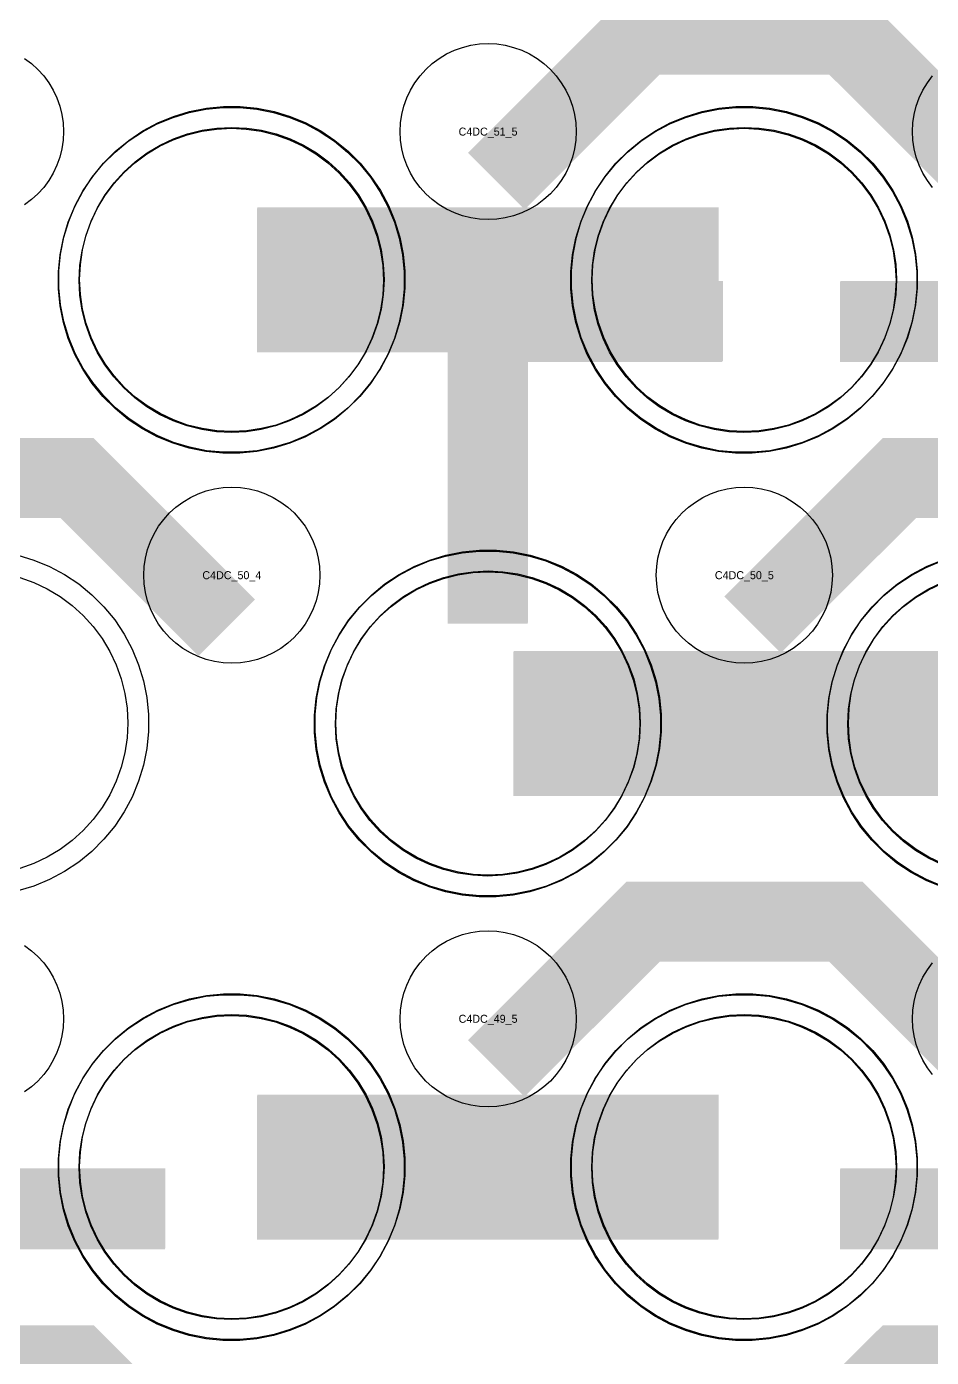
# Model space of a CAD drawing. Extents: x -11880 to 11880, y -14992 to 14992.
# Drawn here: x -10544.1 to -10261.6, y -8109.5 to -7693.8 of the extents above; entities that cross this region are included whole.
import ezdxf
from ezdxf.enums import TextEntityAlignment as Align

# ---------------------------------------------------------------- set-up
doc = ezdxf.new("R2010")
doc.units = 0
doc.header["$MEASUREMENT"] = 0
for name, color, linetype in [('GDS_775_DT_237', 138, 'CONTINUOUS'), ('RDL1_FS', 34, 'CONTINUOUS'), ('RDL_BS', 160, 'CONTINUOUS')]:
    doc.layers.add(name, color=color, linetype=linetype)

msp = doc.modelspace()

# ---------------------------------------------------------------- linework, layer by layer
at = {"layer": 'RDL1_FS', "color": 241, "true_color": 0xf7abae}
for points in [[(-10480.149, -7820.586), (-10484.806, -7820.357), (-10489.417, -7819.673), (-10493.94, -7818.541), (-10498.33, -7816.969), (-10502.544, -7814.977), (-10506.544, -7812.579), (-10510.289, -7809.801), (-10513.743, -7806.671), (-10516.873, -7803.217), (-10519.651, -7799.472), (-10522.049, -7795.472), (-10524.041, -7791.258), (-10525.613, -7786.868), (-10526.745, -7782.345), (-10527.429, -7777.734), (-10527.658, -7773.077), (-10527.429, -7768.42), (-10526.745, -7763.809), (-10525.613, -7759.286), (-10524.041, -7754.896), (-10522.049, -7750.682), (-10519.651, -7746.682), (-10516.873, -7742.937), (-10513.743, -7739.483), (-10510.289, -7736.353), (-10506.544, -7733.575), (-10502.544, -7731.177), (-10498.33, -7729.185), (-10493.94, -7727.613), (-10489.417, -7726.481), (-10484.806, -7725.797), (-10480.149, -7725.568), (-10475.492, -7725.797), (-10470.881, -7726.481), (-10466.358, -7727.613), (-10461.968, -7729.185), (-10457.754, -7731.177), (-10453.754, -7733.575), (-10450.009, -7736.353), (-10446.555, -7739.483), (-10443.425, -7742.937), (-10440.647, -7746.682), (-10438.249, -7750.682), (-10436.257, -7754.896), (-10434.685, -7759.286), (-10433.553, -7763.809), (-10432.869, -7768.42), (-10432.64, -7773.077), (-10432.869, -7777.734), (-10433.553, -7782.345), (-10434.685, -7786.868), (-10436.257, -7791.258), (-10438.249, -7795.472), (-10440.647, -7799.472), (-10443.425, -7803.217), (-10446.555, -7806.671), (-10450.009, -7809.801), (-10453.754, -7812.579), (-10457.754, -7814.977), (-10461.968, -7816.969), (-10466.358, -7818.541), (-10470.881, -7819.673), (-10475.492, -7820.357)], [(-10320.149, -7820.586), (-10324.806, -7820.357), (-10329.417, -7819.673), (-10333.94, -7818.541), (-10338.33, -7816.969), (-10342.544, -7814.977), (-10346.544, -7812.579), (-10350.289, -7809.801), (-10353.743, -7806.671), (-10356.873, -7803.217), (-10359.651, -7799.472), (-10362.049, -7795.472), (-10364.041, -7791.258), (-10365.613, -7786.868), (-10366.745, -7782.345), (-10367.429, -7777.734), (-10367.658, -7773.077), (-10367.429, -7768.42), (-10366.745, -7763.809), (-10365.613, -7759.286), (-10364.041, -7754.896), (-10362.049, -7750.682), (-10359.651, -7746.682), (-10356.873, -7742.937), (-10353.743, -7739.483), (-10350.289, -7736.353), (-10346.544, -7733.575), (-10342.544, -7731.177), (-10338.33, -7729.185), (-10333.94, -7727.613), (-10329.417, -7726.481), (-10324.806, -7725.797), (-10320.149, -7725.568), (-10315.492, -7725.797), (-10310.881, -7726.481), (-10306.358, -7727.613), (-10301.968, -7729.185), (-10297.754, -7731.177), (-10293.754, -7733.575), (-10290.009, -7736.353), (-10286.555, -7739.483), (-10283.425, -7742.937), (-10280.647, -7746.682), (-10278.249, -7750.682), (-10276.257, -7754.896), (-10274.685, -7759.286), (-10273.553, -7763.809), (-10272.869, -7768.42), (-10272.64, -7773.077), (-10272.869, -7777.734), (-10273.553, -7782.345), (-10274.685, -7786.868), (-10276.257, -7791.258), (-10278.249, -7795.472), (-10280.647, -7799.472), (-10283.425, -7803.217), (-10286.555, -7806.671), (-10290.009, -7809.801), (-10293.754, -7812.579), (-10297.754, -7814.977), (-10301.968, -7816.969), (-10306.358, -7818.541), (-10310.881, -7819.673), (-10315.492, -7820.357)], [(-10400.149, -7959.151), (-10404.806, -7958.922), (-10409.417, -7958.238), (-10413.94, -7957.106), (-10418.33, -7955.534), (-10422.544, -7953.542), (-10426.544, -7951.144), (-10430.289, -7948.366), (-10433.743, -7945.236), (-10436.873, -7941.782), (-10439.651, -7938.037), (-10442.049, -7934.037), (-10444.041, -7929.823), (-10445.613, -7925.433), (-10446.745, -7920.91), (-10447.429, -7916.299), (-10447.658, -7911.642), (-10447.429, -7906.985), (-10446.745, -7902.374), (-10445.613, -7897.851), (-10444.041, -7893.461), (-10442.049, -7889.247), (-10439.651, -7885.247), (-10436.873, -7881.502), (-10433.743, -7878.048), (-10430.289, -7874.918), (-10426.544, -7872.14), (-10422.544, -7869.742), (-10418.33, -7867.75), (-10413.94, -7866.178), (-10409.417, -7865.046), (-10404.806, -7864.362), (-10400.149, -7864.133), (-10395.492, -7864.362), (-10390.881, -7865.046), (-10386.358, -7866.178), (-10381.968, -7867.75), (-10377.754, -7869.742), (-10373.754, -7872.14), (-10370.009, -7874.918), (-10366.555, -7878.048), (-10363.425, -7881.502), (-10360.647, -7885.247), (-10358.249, -7889.247), (-10356.257, -7893.461), (-10354.685, -7897.851), (-10353.553, -7902.374), (-10352.869, -7906.985), (-10352.64, -7911.642), (-10352.869, -7916.299), (-10353.553, -7920.91), (-10354.685, -7925.433), (-10356.257, -7929.823), (-10358.249, -7934.037), (-10360.647, -7938.037), (-10363.425, -7941.782), (-10366.555, -7945.236), (-10370.009, -7948.366), (-10373.754, -7951.144), (-10377.754, -7953.542), (-10381.968, -7955.534), (-10386.358, -7957.106), (-10390.881, -7958.238), (-10395.492, -7958.922)], [(-10480.149, -8097.716), (-10484.806, -8097.487), (-10489.417, -8096.803), (-10493.94, -8095.671), (-10498.33, -8094.099), (-10502.544, -8092.107), (-10506.544, -8089.709), (-10510.289, -8086.931), (-10513.743, -8083.801), (-10516.873, -8080.347), (-10519.651, -8076.602), (-10522.049, -8072.602), (-10524.041, -8068.388), (-10525.613, -8063.998), (-10526.745, -8059.475), (-10527.429, -8054.864), (-10527.658, -8050.207), (-10527.429, -8045.55), (-10526.745, -8040.939), (-10525.613, -8036.416), (-10524.041, -8032.026), (-10522.049, -8027.812), (-10519.651, -8023.812), (-10516.873, -8020.067), (-10513.743, -8016.613), (-10510.289, -8013.483), (-10506.544, -8010.705), (-10502.544, -8008.307), (-10498.33, -8006.315), (-10493.94, -8004.743), (-10489.417, -8003.611), (-10484.806, -8002.927), (-10480.149, -8002.698), (-10475.492, -8002.927), (-10470.881, -8003.611), (-10466.358, -8004.743), (-10461.968, -8006.315), (-10457.754, -8008.307), (-10453.754, -8010.705), (-10450.009, -8013.483), (-10446.555, -8016.613), (-10443.425, -8020.067), (-10440.647, -8023.812), (-10438.249, -8027.812), (-10436.257, -8032.026), (-10434.685, -8036.416), (-10433.553, -8040.939), (-10432.869, -8045.55), (-10432.64, -8050.207), (-10432.869, -8054.864), (-10433.553, -8059.475), (-10434.685, -8063.998), (-10436.257, -8068.388), (-10438.249, -8072.602), (-10440.647, -8076.602), (-10443.425, -8080.347), (-10446.555, -8083.801), (-10450.009, -8086.931), (-10453.754, -8089.709), (-10457.754, -8092.107), (-10461.968, -8094.099), (-10466.358, -8095.671), (-10470.881, -8096.803), (-10475.492, -8097.487)], [(-10320.149, -8097.716), (-10324.806, -8097.487), (-10329.417, -8096.803), (-10333.94, -8095.671), (-10338.33, -8094.099), (-10342.544, -8092.107), (-10346.544, -8089.709), (-10350.289, -8086.931), (-10353.743, -8083.801), (-10356.873, -8080.347), (-10359.651, -8076.602), (-10362.049, -8072.602), (-10364.041, -8068.388), (-10365.613, -8063.998), (-10366.745, -8059.475), (-10367.429, -8054.864), (-10367.658, -8050.207), (-10367.429, -8045.55), (-10366.745, -8040.939), (-10365.613, -8036.416), (-10364.041, -8032.026), (-10362.049, -8027.812), (-10359.651, -8023.812), (-10356.873, -8020.067), (-10353.743, -8016.613), (-10350.289, -8013.483), (-10346.544, -8010.705), (-10342.544, -8008.307), (-10338.33, -8006.315), (-10333.94, -8004.743), (-10329.417, -8003.611), (-10324.806, -8002.927), (-10320.149, -8002.698), (-10315.492, -8002.927), (-10310.881, -8003.611), (-10306.358, -8004.743), (-10301.968, -8006.315), (-10297.754, -8008.307), (-10293.754, -8010.705), (-10290.009, -8013.483), (-10286.555, -8016.613), (-10283.425, -8020.067), (-10280.647, -8023.812), (-10278.249, -8027.812), (-10276.257, -8032.026), (-10274.685, -8036.416), (-10273.553, -8040.939), (-10272.869, -8045.55), (-10272.64, -8050.207), (-10272.869, -8054.864), (-10273.553, -8059.475), (-10274.685, -8063.998), (-10276.257, -8068.388), (-10278.249, -8072.602), (-10280.647, -8076.602), (-10283.425, -8080.347), (-10286.555, -8083.801), (-10290.009, -8086.931), (-10293.754, -8089.709), (-10297.754, -8092.107), (-10301.968, -8094.099), (-10306.358, -8095.671), (-10310.881, -8096.803), (-10315.492, -8097.487)]]:
    msp.add_lwpolyline(points, close=True, dxfattribs=at)
at = {"layer": 'RDL1_FS'}
for points in [[(-10480, -7820.304), (-10484.657, -7820.075), (-10489.268, -7819.391), (-10493.791, -7818.259), (-10498.181, -7816.687), (-10502.395, -7814.695), (-10506.395, -7812.297), (-10510.14, -7809.519), (-10513.594, -7806.389), (-10516.724, -7802.935), (-10519.502, -7799.19), (-10521.9, -7795.19), (-10523.892, -7790.976), (-10525.464, -7786.586), (-10526.596, -7782.063), (-10527.28, -7777.452), (-10527.509, -7772.795), (-10527.28, -7768.138), (-10526.596, -7763.527), (-10525.464, -7759.004), (-10523.892, -7754.614), (-10521.9, -7750.4), (-10519.502, -7746.4), (-10516.724, -7742.655), (-10513.594, -7739.201), (-10510.14, -7736.071), (-10506.395, -7733.293), (-10502.395, -7730.895), (-10498.181, -7728.903), (-10493.791, -7727.331), (-10489.268, -7726.199), (-10484.657, -7725.515), (-10480, -7725.286), (-10475.343, -7725.515), (-10470.732, -7726.199), (-10466.209, -7727.331), (-10461.819, -7728.903), (-10457.605, -7730.895), (-10453.605, -7733.293), (-10449.86, -7736.071), (-10446.406, -7739.201), (-10443.276, -7742.655), (-10440.498, -7746.4), (-10438.1, -7750.4), (-10436.108, -7754.614), (-10434.536, -7759.004), (-10433.404, -7763.527), (-10432.72, -7768.138), (-10432.491, -7772.795), (-10432.72, -7777.452), (-10433.404, -7782.063), (-10434.536, -7786.586), (-10436.108, -7790.976), (-10438.1, -7795.19), (-10440.498, -7799.19), (-10443.276, -7802.935), (-10446.406, -7806.389), (-10449.86, -7809.519), (-10453.605, -7812.297), (-10457.605, -7814.695), (-10461.819, -7816.687), (-10466.209, -7818.259), (-10470.732, -7819.391), (-10475.343, -7820.075)], [(-10320, -7820.304), (-10324.657, -7820.075), (-10329.268, -7819.391), (-10333.791, -7818.259), (-10338.181, -7816.687), (-10342.395, -7814.695), (-10346.395, -7812.297), (-10350.14, -7809.519), (-10353.594, -7806.389), (-10356.724, -7802.935), (-10359.502, -7799.19), (-10361.9, -7795.19), (-10363.892, -7790.976), (-10365.464, -7786.586), (-10366.596, -7782.063), (-10367.28, -7777.452), (-10367.509, -7772.795), (-10367.28, -7768.138), (-10366.596, -7763.527), (-10365.464, -7759.004), (-10363.892, -7754.614), (-10361.9, -7750.4), (-10359.502, -7746.4), (-10356.724, -7742.655), (-10353.594, -7739.201), (-10350.14, -7736.071), (-10346.395, -7733.293), (-10342.395, -7730.895), (-10338.181, -7728.903), (-10333.791, -7727.331), (-10329.268, -7726.199), (-10324.657, -7725.515), (-10320, -7725.286), (-10315.343, -7725.515), (-10310.732, -7726.199), (-10306.209, -7727.331), (-10301.819, -7728.903), (-10297.605, -7730.895), (-10293.605, -7733.293), (-10289.86, -7736.071), (-10286.406, -7739.201), (-10283.276, -7742.655), (-10280.498, -7746.4), (-10278.1, -7750.4), (-10276.108, -7754.614), (-10274.536, -7759.004), (-10273.404, -7763.527), (-10272.72, -7768.138), (-10272.491, -7772.795), (-10272.72, -7777.452), (-10273.404, -7782.063), (-10274.536, -7786.586), (-10276.108, -7790.976), (-10278.1, -7795.19), (-10280.498, -7799.19), (-10283.276, -7802.935), (-10286.406, -7806.389), (-10289.86, -7809.519), (-10293.605, -7812.297), (-10297.605, -7814.695), (-10301.819, -7816.687), (-10306.209, -7818.259), (-10310.732, -7819.391), (-10315.343, -7820.075)], [(-10400, -7958.869), (-10404.657, -7958.64), (-10409.268, -7957.956), (-10413.791, -7956.824), (-10418.181, -7955.252), (-10422.395, -7953.26), (-10426.395, -7950.862), (-10430.14, -7948.084), (-10433.594, -7944.954), (-10436.724, -7941.5), (-10439.502, -7937.755), (-10441.9, -7933.755), (-10443.892, -7929.541), (-10445.464, -7925.151), (-10446.596, -7920.628), (-10447.28, -7916.017), (-10447.509, -7911.36), (-10447.28, -7906.703), (-10446.596, -7902.092), (-10445.464, -7897.569), (-10443.892, -7893.179), (-10441.9, -7888.965), (-10439.502, -7884.965), (-10436.724, -7881.22), (-10433.594, -7877.766), (-10430.14, -7874.636), (-10426.395, -7871.858), (-10422.395, -7869.46), (-10418.181, -7867.468), (-10413.791, -7865.896), (-10409.268, -7864.764), (-10404.657, -7864.08), (-10400, -7863.851), (-10395.343, -7864.08), (-10390.732, -7864.764), (-10386.209, -7865.896), (-10381.819, -7867.468), (-10377.605, -7869.46), (-10373.605, -7871.858), (-10369.86, -7874.636), (-10366.406, -7877.766), (-10363.276, -7881.22), (-10360.498, -7884.965), (-10358.1, -7888.965), (-10356.108, -7893.179), (-10354.536, -7897.569), (-10353.404, -7902.092), (-10352.72, -7906.703), (-10352.491, -7911.36), (-10352.72, -7916.017), (-10353.404, -7920.628), (-10354.536, -7925.151), (-10356.108, -7929.541), (-10358.1, -7933.755), (-10360.498, -7937.755), (-10363.276, -7941.5), (-10366.406, -7944.954), (-10369.86, -7948.084), (-10373.605, -7950.862), (-10377.605, -7953.26), (-10381.819, -7955.252), (-10386.209, -7956.824), (-10390.732, -7957.956), (-10395.343, -7958.64)], [(-10480, -8097.434), (-10484.657, -8097.205), (-10489.268, -8096.521), (-10493.791, -8095.389), (-10498.181, -8093.817), (-10502.395, -8091.825), (-10506.395, -8089.427), (-10510.14, -8086.649), (-10513.594, -8083.519), (-10516.724, -8080.065), (-10519.502, -8076.32), (-10521.9, -8072.32), (-10523.892, -8068.106), (-10525.464, -8063.716), (-10526.596, -8059.193), (-10527.28, -8054.582), (-10527.509, -8049.925), (-10527.28, -8045.268), (-10526.596, -8040.657), (-10525.464, -8036.134), (-10523.892, -8031.744), (-10521.9, -8027.53), (-10519.502, -8023.53), (-10516.724, -8019.785), (-10513.594, -8016.331), (-10510.14, -8013.201), (-10506.395, -8010.423), (-10502.395, -8008.025), (-10498.181, -8006.033), (-10493.791, -8004.461), (-10489.268, -8003.329), (-10484.657, -8002.645), (-10480, -8002.416), (-10475.343, -8002.645), (-10470.732, -8003.329), (-10466.209, -8004.461), (-10461.819, -8006.033), (-10457.605, -8008.025), (-10453.605, -8010.423), (-10449.86, -8013.201), (-10446.406, -8016.331), (-10443.276, -8019.785), (-10440.498, -8023.53), (-10438.1, -8027.53), (-10436.108, -8031.744), (-10434.536, -8036.134), (-10433.404, -8040.657), (-10432.72, -8045.268), (-10432.491, -8049.925), (-10432.72, -8054.582), (-10433.404, -8059.193), (-10434.536, -8063.716), (-10436.108, -8068.106), (-10438.1, -8072.32), (-10440.498, -8076.32), (-10443.276, -8080.065), (-10446.406, -8083.519), (-10449.86, -8086.649), (-10453.605, -8089.427), (-10457.605, -8091.825), (-10461.819, -8093.817), (-10466.209, -8095.389), (-10470.732, -8096.521), (-10475.343, -8097.205)], [(-10320, -8097.434), (-10324.657, -8097.205), (-10329.268, -8096.521), (-10333.791, -8095.389), (-10338.181, -8093.817), (-10342.395, -8091.825), (-10346.395, -8089.427), (-10350.14, -8086.649), (-10353.594, -8083.519), (-10356.724, -8080.065), (-10359.502, -8076.32), (-10361.9, -8072.32), (-10363.892, -8068.106), (-10365.464, -8063.716), (-10366.596, -8059.193), (-10367.28, -8054.582), (-10367.509, -8049.925), (-10367.28, -8045.268), (-10366.596, -8040.657), (-10365.464, -8036.134), (-10363.892, -8031.744), (-10361.9, -8027.53), (-10359.502, -8023.53), (-10356.724, -8019.785), (-10353.594, -8016.331), (-10350.14, -8013.201), (-10346.395, -8010.423), (-10342.395, -8008.025), (-10338.181, -8006.033), (-10333.791, -8004.461), (-10329.268, -8003.329), (-10324.657, -8002.645), (-10320, -8002.416), (-10315.343, -8002.645), (-10310.732, -8003.329), (-10306.209, -8004.461), (-10301.819, -8006.033), (-10297.605, -8008.025), (-10293.605, -8010.423), (-10289.86, -8013.201), (-10286.406, -8016.331), (-10283.276, -8019.785), (-10280.498, -8023.53), (-10278.1, -8027.53), (-10276.108, -8031.744), (-10274.536, -8036.134), (-10273.404, -8040.657), (-10272.72, -8045.268), (-10272.491, -8049.925), (-10272.72, -8054.582), (-10273.404, -8059.193), (-10274.536, -8063.716), (-10276.108, -8068.106), (-10278.1, -8072.32), (-10280.498, -8076.32), (-10283.276, -8080.065), (-10286.406, -8083.519), (-10289.86, -8086.649), (-10293.605, -8089.427), (-10297.605, -8091.825), (-10301.819, -8093.817), (-10306.209, -8095.389), (-10310.732, -8096.521), (-10315.343, -8097.205)]]:
    msp.add_lwpolyline(points, close=True, dxfattribs=at)
at = {"layer": 'RDL1_FS', "color": 241, "true_color": 0xf7abae}
for points in [[(-10472.147, -7773.077, 45, 45, 0), (-10400.147, -7773.077, 45, 45, 0)], [(-10400.147, -7773.077, 45, 45, 0), (-10328.147, -7773.077, 45, 45, 0)], [(-10392.147, -7911.642, 45, 45, 0), (-10320.147, -7911.642, 45, 45, 0)], [(-10320.147, -7911.642, 45, 45, 0), (-10248.147, -7911.642, 45, 45, 0)], [(-10472.147, -8050.207, 45, 45, 0), (-10400.147, -8050.207, 45, 45, 0)], [(-10400.147, -8050.207, 45, 45, 0), (-10328.147, -8050.207, 45, 45, 0)]]:
    msp.add_lwpolyline(points, format="xyseb", dxfattribs=at)
at = {"layer": 'RDL1_FS'}
for points in [[(-10471.998, -7772.795, 45, 45, 0), (-10399.998, -7772.795, 45, 45, 0)], [(-10399.998, -7772.795, 45, 45, 0), (-10327.998, -7772.795, 45, 45, 0)], [(-10391.998, -7911.36, 45, 45, 0), (-10319.998, -7911.36, 45, 45, 0)], [(-10319.998, -7911.36, 45, 45, 0), (-10247.998, -7911.36, 45, 45, 0)], [(-10471.998, -8049.925, 45, 45, 0), (-10399.998, -8049.925, 45, 45, 0)], [(-10399.998, -8049.925, 45, 45, 0), (-10327.998, -8049.925, 45, 45, 0)]]:
    msp.add_lwpolyline(points, format="xyseb", dxfattribs=at)
for points in [[(-10546.209, -7865.896), (-10541.819, -7867.468), (-10537.605, -7869.46), (-10533.605, -7871.858), (-10529.86, -7874.636), (-10526.406, -7877.766), (-10523.276, -7881.22), (-10520.498, -7884.965), (-10518.1, -7888.965), (-10516.108, -7893.179), (-10514.536, -7897.569), (-10513.404, -7902.092), (-10512.72, -7906.703), (-10512.491, -7911.36), (-10512.72, -7916.017), (-10513.404, -7920.628), (-10514.536, -7925.151), (-10516.108, -7929.541), (-10518.1, -7933.755), (-10520.498, -7937.755), (-10523.276, -7941.5), (-10526.406, -7944.954), (-10529.86, -7948.084), (-10533.605, -7950.862), (-10537.605, -7953.26), (-10541.819, -7955.252), (-10546.209, -7956.824)], [(-10258.181, -7955.252), (-10262.395, -7953.26), (-10266.395, -7950.862), (-10270.14, -7948.084), (-10273.594, -7944.954), (-10276.724, -7941.5), (-10279.502, -7937.755), (-10281.9, -7933.755), (-10283.892, -7929.541), (-10285.464, -7925.151), (-10286.596, -7920.628), (-10287.28, -7916.017), (-10287.509, -7911.36), (-10287.28, -7906.703), (-10286.596, -7902.092), (-10285.464, -7897.569), (-10283.892, -7893.179), (-10281.9, -7888.965), (-10279.502, -7884.965), (-10276.724, -7881.22), (-10273.594, -7877.766), (-10270.14, -7874.636), (-10266.395, -7871.858), (-10262.395, -7869.46), (-10258.181, -7867.468)]]:
    msp.add_lwpolyline(points, dxfattribs=at)
at = {"layer": 'RDL1_FS', "color": 241, "true_color": 0xf7abae}
msp.add_lwpolyline([(-10258.33, -7955.534), (-10262.544, -7953.542), (-10266.544, -7951.144), (-10270.289, -7948.366), (-10273.743, -7945.236), (-10276.873, -7941.782), (-10279.651, -7938.037), (-10282.049, -7934.037), (-10284.041, -7929.823), (-10285.613, -7925.433), (-10286.745, -7920.91), (-10287.429, -7916.299), (-10287.658, -7911.642), (-10287.429, -7906.985), (-10286.745, -7902.374), (-10285.613, -7897.851), (-10284.041, -7893.461), (-10282.049, -7889.247), (-10279.651, -7885.247), (-10276.873, -7881.502), (-10273.743, -7878.048), (-10270.289, -7874.918), (-10266.544, -7872.14), (-10262.544, -7869.742), (-10258.33, -7867.75)], dxfattribs=at)
at = {"layer": 'RDL_BS'}
for points in [[(-10397.438, -7742.109, 25, 25, 0), (-10351.623, -7696.294, 25, 25, 0), (-10318.07, -7696.294, 25, 25, 0)], [(-10241.599, -7743.008, 25, 25, 0), (-10288.313, -7696.294, 25, 25, 0), (-10318.071, -7696.294, 25, 25, 0)], [(-10400, -7880.05, 25, 25, 0), (-10400, -7773.273, 25, 25, 0)], [(-10400, -7880.05, 25, 25, 0), (-10400, -7773.273, 25, 25, 0)], [(-10412.5, -7785.773, 25, 25, 0), (-10347.833, -7785.773, 25, 25, 0)], [(-10412.5, -7785.773, 25, 25, 0), (-10326.667, -7785.773, 25, 25, 0)], [(-10289.984, -7785.808, 25, 25, 0), (-10180.719, -7785.808, 25, 25, 0)], [(-10481.599, -7881.573, 25, 25, 0), (-10528.313, -7834.859, 25, 25, 0), (-10558.071, -7834.859, 25, 25, 0)], [(-10317.438, -7880.674, 25, 25, 0), (-10271.623, -7834.859, 25, 25, 0), (-10238.07, -7834.859, 25, 25, 0)], [(-10397.438, -8019.239, 25, 25, 0), (-10351.623, -7973.424, 25, 25, 0), (-10318.07, -7973.424, 25, 25, 0)], [(-10241.599, -8020.138, 25, 25, 0), (-10288.313, -7973.424, 25, 25, 0), (-10318.071, -7973.424, 25, 25, 0)], [(-10609.984, -8062.938, 25, 25, 0), (-10500.719, -8062.938, 25, 25, 0)], [(-10289.984, -8062.938, 25, 25, 0), (-10180.719, -8062.938, 25, 25, 0)], [(-10481.599, -8158.703, 25, 25, 0), (-10528.313, -8111.989, 25, 25, 0), (-10558.071, -8111.989, 25, 25, 0)], [(-10317.438, -8157.804, 25, 25, 0), (-10271.623, -8111.989, 25, 25, 0), (-10238.07, -8111.989, 25, 25, 0)]]:
    msp.add_lwpolyline(points, format="xyseb", dxfattribs=at)
for points in [[(-10400, -7754.101), (-10402.693, -7753.969), (-10405.365, -7753.573), (-10407.984, -7752.916), (-10410.519, -7752.009), (-10412.956, -7750.857), (-10415.28, -7749.464), (-10417.443, -7747.861), (-10419.442, -7746.049), (-10421.254, -7744.05), (-10422.857, -7741.887), (-10424.25, -7739.563), (-10425.402, -7737.126), (-10426.309, -7734.591), (-10426.966, -7731.972), (-10427.362, -7729.3), (-10427.494, -7726.607), (-10427.362, -7723.914), (-10426.966, -7721.242), (-10426.309, -7718.623), (-10425.402, -7716.088), (-10424.25, -7713.651), (-10422.857, -7711.327), (-10421.254, -7709.164), (-10419.442, -7707.165), (-10417.443, -7705.353), (-10415.28, -7703.75), (-10412.956, -7702.357), (-10410.519, -7701.205), (-10407.984, -7700.298), (-10405.365, -7699.641), (-10402.693, -7699.245), (-10400, -7699.113), (-10397.307, -7699.245), (-10394.635, -7699.641), (-10392.016, -7700.298), (-10389.481, -7701.205), (-10387.044, -7702.357), (-10384.72, -7703.75), (-10382.557, -7705.353), (-10380.558, -7707.165), (-10378.746, -7709.164), (-10377.143, -7711.327), (-10375.75, -7713.651), (-10374.598, -7716.088), (-10373.691, -7718.623), (-10373.034, -7721.242), (-10372.638, -7723.914), (-10372.506, -7726.607), (-10372.638, -7729.3), (-10373.034, -7731.972), (-10373.691, -7734.591), (-10374.598, -7737.126), (-10375.75, -7739.563), (-10377.143, -7741.887), (-10378.746, -7744.05), (-10380.558, -7746.049), (-10382.557, -7747.861), (-10384.72, -7749.464), (-10387.044, -7750.857), (-10389.481, -7752.009), (-10392.016, -7752.916), (-10394.635, -7753.573), (-10397.307, -7753.969)], [(-10482.644, -7826.795), (-10487.938, -7826.278), (-10493.165, -7825.232), (-10498.205, -7823.701), (-10503.115, -7821.67), (-10507.777, -7819.178), (-10512.191, -7816.231), (-10516.292, -7812.869), (-10520.074, -7809.087), (-10523.436, -7804.986), (-10526.383, -7800.572), (-10528.875, -7795.91), (-10530.906, -7791), (-10532.437, -7785.96), (-10533.483, -7780.733), (-10534, -7775.439), (-10534, -7770.151), (-10533.483, -7764.857), (-10532.437, -7759.63), (-10530.906, -7754.59), (-10528.875, -7749.68), (-10526.383, -7745.018), (-10523.436, -7740.604), (-10520.074, -7736.503), (-10516.292, -7732.721), (-10512.191, -7729.359), (-10507.777, -7726.412), (-10503.115, -7723.92), (-10498.205, -7721.889), (-10493.165, -7720.358), (-10487.938, -7719.312), (-10482.644, -7718.795), (-10477.356, -7718.795), (-10472.062, -7719.312), (-10466.835, -7720.358), (-10461.795, -7721.889), (-10456.885, -7723.92), (-10452.223, -7726.412), (-10447.809, -7729.359), (-10443.708, -7732.721), (-10439.926, -7736.503), (-10436.564, -7740.604), (-10433.617, -7745.018), (-10431.125, -7749.68), (-10429.094, -7754.59), (-10427.563, -7759.63), (-10426.517, -7764.857), (-10426, -7770.151), (-10426, -7775.439), (-10426.517, -7780.733), (-10427.563, -7785.96), (-10429.094, -7791), (-10431.125, -7795.91), (-10433.617, -7800.572), (-10436.564, -7804.986), (-10439.926, -7809.087), (-10443.708, -7812.869), (-10447.809, -7816.231), (-10452.223, -7819.178), (-10456.885, -7821.67), (-10461.795, -7823.701), (-10466.835, -7825.232), (-10472.062, -7826.278), (-10477.356, -7826.795)], [(-10322.644, -7826.795), (-10327.938, -7826.278), (-10333.165, -7825.232), (-10338.205, -7823.701), (-10343.115, -7821.67), (-10347.777, -7819.178), (-10352.191, -7816.231), (-10356.292, -7812.869), (-10360.074, -7809.087), (-10363.436, -7804.986), (-10366.383, -7800.572), (-10368.875, -7795.91), (-10370.906, -7791), (-10372.437, -7785.96), (-10373.483, -7780.733), (-10374, -7775.439), (-10374, -7770.151), (-10373.483, -7764.857), (-10372.437, -7759.63), (-10370.906, -7754.59), (-10368.875, -7749.68), (-10366.383, -7745.018), (-10363.436, -7740.604), (-10360.074, -7736.503), (-10356.292, -7732.721), (-10352.191, -7729.359), (-10347.777, -7726.412), (-10343.115, -7723.92), (-10338.205, -7721.889), (-10333.165, -7720.358), (-10327.938, -7719.312), (-10322.644, -7718.795), (-10317.356, -7718.795), (-10312.062, -7719.312), (-10306.835, -7720.358), (-10301.795, -7721.889), (-10296.885, -7723.92), (-10292.223, -7726.412), (-10287.809, -7729.359), (-10283.708, -7732.721), (-10279.926, -7736.503), (-10276.564, -7740.604), (-10273.617, -7745.018), (-10271.125, -7749.68), (-10269.094, -7754.59), (-10267.563, -7759.63), (-10266.517, -7764.857), (-10266, -7770.151), (-10266, -7775.439), (-10266.517, -7780.733), (-10267.563, -7785.96), (-10269.094, -7791), (-10271.125, -7795.91), (-10273.617, -7800.572), (-10276.564, -7804.986), (-10279.926, -7809.087), (-10283.708, -7812.869), (-10287.809, -7816.231), (-10292.223, -7819.178), (-10296.885, -7821.67), (-10301.795, -7823.701), (-10306.835, -7825.232), (-10312.062, -7826.278), (-10317.356, -7826.795)], [(-10480, -7892.666), (-10482.693, -7892.534), (-10485.365, -7892.138), (-10487.984, -7891.481), (-10490.519, -7890.574), (-10492.956, -7889.422), (-10495.28, -7888.029), (-10497.443, -7886.426), (-10499.442, -7884.614), (-10501.254, -7882.615), (-10502.857, -7880.452), (-10504.25, -7878.128), (-10505.402, -7875.691), (-10506.309, -7873.156), (-10506.966, -7870.537), (-10507.362, -7867.865), (-10507.494, -7865.172), (-10507.362, -7862.479), (-10506.966, -7859.807), (-10506.309, -7857.188), (-10505.402, -7854.653), (-10504.25, -7852.216), (-10502.857, -7849.892), (-10501.254, -7847.729), (-10499.442, -7845.73), (-10497.443, -7843.918), (-10495.28, -7842.315), (-10492.956, -7840.922), (-10490.519, -7839.77), (-10487.984, -7838.863), (-10485.365, -7838.206), (-10482.693, -7837.81), (-10480, -7837.678), (-10477.307, -7837.81), (-10474.635, -7838.206), (-10472.016, -7838.863), (-10469.481, -7839.77), (-10467.044, -7840.922), (-10464.72, -7842.315), (-10462.557, -7843.918), (-10460.558, -7845.73), (-10458.746, -7847.729), (-10457.143, -7849.892), (-10455.75, -7852.216), (-10454.598, -7854.653), (-10453.691, -7857.188), (-10453.034, -7859.807), (-10452.638, -7862.479), (-10452.506, -7865.172), (-10452.638, -7867.865), (-10453.034, -7870.537), (-10453.691, -7873.156), (-10454.598, -7875.691), (-10455.75, -7878.128), (-10457.143, -7880.452), (-10458.746, -7882.615), (-10460.558, -7884.614), (-10462.557, -7886.426), (-10464.72, -7888.029), (-10467.044, -7889.422), (-10469.481, -7890.574), (-10472.016, -7891.481), (-10474.635, -7892.138), (-10477.307, -7892.534)], [(-10320, -7892.666), (-10322.693, -7892.534), (-10325.365, -7892.138), (-10327.984, -7891.481), (-10330.519, -7890.574), (-10332.956, -7889.422), (-10335.28, -7888.029), (-10337.443, -7886.426), (-10339.442, -7884.614), (-10341.254, -7882.615), (-10342.857, -7880.452), (-10344.25, -7878.128), (-10345.402, -7875.691), (-10346.309, -7873.156), (-10346.966, -7870.537), (-10347.362, -7867.865), (-10347.494, -7865.172), (-10347.362, -7862.479), (-10346.966, -7859.807), (-10346.309, -7857.188), (-10345.402, -7854.653), (-10344.25, -7852.216), (-10342.857, -7849.892), (-10341.254, -7847.729), (-10339.442, -7845.73), (-10337.443, -7843.918), (-10335.28, -7842.315), (-10332.956, -7840.922), (-10330.519, -7839.77), (-10327.984, -7838.863), (-10325.365, -7838.206), (-10322.693, -7837.81), (-10320, -7837.678), (-10317.307, -7837.81), (-10314.635, -7838.206), (-10312.016, -7838.863), (-10309.481, -7839.77), (-10307.044, -7840.922), (-10304.72, -7842.315), (-10302.557, -7843.918), (-10300.558, -7845.73), (-10298.746, -7847.729), (-10297.143, -7849.892), (-10295.75, -7852.216), (-10294.598, -7854.653), (-10293.691, -7857.188), (-10293.034, -7859.807), (-10292.638, -7862.479), (-10292.506, -7865.172), (-10292.638, -7867.865), (-10293.034, -7870.537), (-10293.691, -7873.156), (-10294.598, -7875.691), (-10295.75, -7878.128), (-10297.143, -7880.452), (-10298.746, -7882.615), (-10300.558, -7884.614), (-10302.557, -7886.426), (-10304.72, -7888.029), (-10307.044, -7889.422), (-10309.481, -7890.574), (-10312.016, -7891.481), (-10314.635, -7892.138), (-10317.307, -7892.534)], [(-10402.644, -7965.36), (-10407.938, -7964.843), (-10413.165, -7963.797), (-10418.205, -7962.266), (-10423.115, -7960.235), (-10427.777, -7957.743), (-10432.191, -7954.796), (-10436.292, -7951.434), (-10440.074, -7947.652), (-10443.436, -7943.551), (-10446.383, -7939.137), (-10448.875, -7934.475), (-10450.906, -7929.565), (-10452.437, -7924.525), (-10453.483, -7919.298), (-10454, -7914.004), (-10454, -7908.716), (-10453.483, -7903.422), (-10452.437, -7898.195), (-10450.906, -7893.155), (-10448.875, -7888.245), (-10446.383, -7883.583), (-10443.436, -7879.169), (-10440.074, -7875.068), (-10436.292, -7871.286), (-10432.191, -7867.924), (-10427.777, -7864.977), (-10423.115, -7862.485), (-10418.205, -7860.454), (-10413.165, -7858.923), (-10407.938, -7857.877), (-10402.644, -7857.36), (-10397.356, -7857.36), (-10392.062, -7857.877), (-10386.835, -7858.923), (-10381.795, -7860.454), (-10376.885, -7862.485), (-10372.223, -7864.977), (-10367.809, -7867.924), (-10363.708, -7871.286), (-10359.926, -7875.068), (-10356.564, -7879.169), (-10353.617, -7883.583), (-10351.125, -7888.245), (-10349.094, -7893.155), (-10347.563, -7898.195), (-10346.517, -7903.422), (-10346, -7908.716), (-10346, -7914.004), (-10346.517, -7919.298), (-10347.563, -7924.525), (-10349.094, -7929.565), (-10351.125, -7934.475), (-10353.617, -7939.137), (-10356.564, -7943.551), (-10359.926, -7947.652), (-10363.708, -7951.434), (-10367.809, -7954.796), (-10372.223, -7957.743), (-10376.885, -7960.235), (-10381.795, -7962.266), (-10386.835, -7963.797), (-10392.062, -7964.843), (-10397.356, -7965.36)], [(-10400, -8031.231), (-10402.693, -8031.099), (-10405.365, -8030.703), (-10407.984, -8030.046), (-10410.519, -8029.139), (-10412.956, -8027.987), (-10415.28, -8026.594), (-10417.443, -8024.991), (-10419.442, -8023.179), (-10421.254, -8021.18), (-10422.857, -8019.017), (-10424.25, -8016.693), (-10425.402, -8014.256), (-10426.309, -8011.721), (-10426.966, -8009.102), (-10427.362, -8006.43), (-10427.494, -8003.737), (-10427.362, -8001.044), (-10426.966, -7998.372), (-10426.309, -7995.753), (-10425.402, -7993.218), (-10424.25, -7990.781), (-10422.857, -7988.457), (-10421.254, -7986.294), (-10419.442, -7984.295), (-10417.443, -7982.483), (-10415.28, -7980.88), (-10412.956, -7979.487), (-10410.519, -7978.335), (-10407.984, -7977.428), (-10405.365, -7976.771), (-10402.693, -7976.375), (-10400, -7976.243), (-10397.307, -7976.375), (-10394.635, -7976.771), (-10392.016, -7977.428), (-10389.481, -7978.335), (-10387.044, -7979.487), (-10384.72, -7980.88), (-10382.557, -7982.483), (-10380.558, -7984.295), (-10378.746, -7986.294), (-10377.143, -7988.457), (-10375.75, -7990.781), (-10374.598, -7993.218), (-10373.691, -7995.753), (-10373.034, -7998.372), (-10372.638, -8001.044), (-10372.506, -8003.737), (-10372.638, -8006.43), (-10373.034, -8009.102), (-10373.691, -8011.721), (-10374.598, -8014.256), (-10375.75, -8016.693), (-10377.143, -8019.017), (-10378.746, -8021.18), (-10380.558, -8023.179), (-10382.557, -8024.991), (-10384.72, -8026.594), (-10387.044, -8027.987), (-10389.481, -8029.139), (-10392.016, -8030.046), (-10394.635, -8030.703), (-10397.307, -8031.099)], [(-10482.644, -8103.925), (-10487.938, -8103.408), (-10493.165, -8102.362), (-10498.205, -8100.831), (-10503.115, -8098.8), (-10507.777, -8096.308), (-10512.191, -8093.361), (-10516.292, -8089.999), (-10520.074, -8086.217), (-10523.436, -8082.116), (-10526.383, -8077.702), (-10528.875, -8073.04), (-10530.906, -8068.13), (-10532.437, -8063.09), (-10533.483, -8057.863), (-10534, -8052.569), (-10534, -8047.281), (-10533.483, -8041.987), (-10532.437, -8036.76), (-10530.906, -8031.72), (-10528.875, -8026.81), (-10526.383, -8022.148), (-10523.436, -8017.734), (-10520.074, -8013.633), (-10516.292, -8009.851), (-10512.191, -8006.489), (-10507.777, -8003.542), (-10503.115, -8001.05), (-10498.205, -7999.019), (-10493.165, -7997.488), (-10487.938, -7996.442), (-10482.644, -7995.925), (-10477.356, -7995.925), (-10472.062, -7996.442), (-10466.835, -7997.488), (-10461.795, -7999.019), (-10456.885, -8001.05), (-10452.223, -8003.542), (-10447.809, -8006.489), (-10443.708, -8009.851), (-10439.926, -8013.633), (-10436.564, -8017.734), (-10433.617, -8022.148), (-10431.125, -8026.81), (-10429.094, -8031.72), (-10427.563, -8036.76), (-10426.517, -8041.987), (-10426, -8047.281), (-10426, -8052.569), (-10426.517, -8057.863), (-10427.563, -8063.09), (-10429.094, -8068.13), (-10431.125, -8073.04), (-10433.617, -8077.702), (-10436.564, -8082.116), (-10439.926, -8086.217), (-10443.708, -8089.999), (-10447.809, -8093.361), (-10452.223, -8096.308), (-10456.885, -8098.8), (-10461.795, -8100.831), (-10466.835, -8102.362), (-10472.062, -8103.408), (-10477.356, -8103.925)], [(-10322.644, -8103.925), (-10327.938, -8103.408), (-10333.165, -8102.362), (-10338.205, -8100.831), (-10343.115, -8098.8), (-10347.777, -8096.308), (-10352.191, -8093.361), (-10356.292, -8089.999), (-10360.074, -8086.217), (-10363.436, -8082.116), (-10366.383, -8077.702), (-10368.875, -8073.04), (-10370.906, -8068.13), (-10372.437, -8063.09), (-10373.483, -8057.863), (-10374, -8052.569), (-10374, -8047.281), (-10373.483, -8041.987), (-10372.437, -8036.76), (-10370.906, -8031.72), (-10368.875, -8026.81), (-10366.383, -8022.148), (-10363.436, -8017.734), (-10360.074, -8013.633), (-10356.292, -8009.851), (-10352.191, -8006.489), (-10347.777, -8003.542), (-10343.115, -8001.05), (-10338.205, -7999.019), (-10333.165, -7997.488), (-10327.938, -7996.442), (-10322.644, -7995.925), (-10317.356, -7995.925), (-10312.062, -7996.442), (-10306.835, -7997.488), (-10301.795, -7999.019), (-10296.885, -8001.05), (-10292.223, -8003.542), (-10287.809, -8006.489), (-10283.708, -8009.851), (-10279.926, -8013.633), (-10276.564, -8017.734), (-10273.617, -8022.148), (-10271.125, -8026.81), (-10269.094, -8031.72), (-10267.563, -8036.76), (-10266.517, -8041.987), (-10266, -8047.281), (-10266, -8052.569), (-10266.517, -8057.863), (-10267.563, -8063.09), (-10269.094, -8068.13), (-10271.125, -8073.04), (-10273.617, -8077.702), (-10276.564, -8082.116), (-10279.926, -8086.217), (-10283.708, -8089.999), (-10287.809, -8093.361), (-10292.223, -8096.308), (-10296.885, -8098.8), (-10301.795, -8100.831), (-10306.835, -8102.362), (-10312.062, -8103.408), (-10317.356, -8103.925)]]:
    msp.add_lwpolyline(points, close=True, dxfattribs=at)
for points in [[(-10544.72, -7703.75), (-10542.557, -7705.353), (-10540.558, -7707.165), (-10538.746, -7709.164), (-10537.143, -7711.327), (-10535.75, -7713.651), (-10534.598, -7716.088), (-10533.691, -7718.623), (-10533.034, -7721.242), (-10532.638, -7723.914), (-10532.506, -7726.607), (-10532.638, -7729.3), (-10533.034, -7731.972), (-10533.691, -7734.591), (-10534.598, -7737.126), (-10535.75, -7739.563), (-10537.143, -7741.887), (-10538.746, -7744.05), (-10540.558, -7746.049), (-10542.557, -7747.861), (-10544.72, -7749.464)], [(-10261.254, -7744.05), (-10262.857, -7741.887), (-10264.25, -7739.563), (-10265.402, -7737.126), (-10266.309, -7734.591), (-10266.966, -7731.972), (-10267.362, -7729.3), (-10267.494, -7726.607), (-10267.362, -7723.914), (-10266.966, -7721.242), (-10266.309, -7718.623), (-10265.402, -7716.088), (-10264.25, -7713.651), (-10262.857, -7711.327), (-10261.254, -7709.164)], [(-10546.835, -7858.923), (-10541.795, -7860.454), (-10536.885, -7862.485), (-10532.223, -7864.977), (-10527.809, -7867.924), (-10523.708, -7871.286), (-10519.926, -7875.068), (-10516.564, -7879.169), (-10513.617, -7883.583), (-10511.125, -7888.245), (-10509.094, -7893.155), (-10507.563, -7898.195), (-10506.517, -7903.422), (-10506, -7908.716), (-10506, -7914.004), (-10506.517, -7919.298), (-10507.563, -7924.525), (-10509.094, -7929.565), (-10511.125, -7934.475), (-10513.617, -7939.137), (-10516.564, -7943.551), (-10519.926, -7947.652), (-10523.708, -7951.434), (-10527.809, -7954.796), (-10532.223, -7957.743), (-10536.885, -7960.235), (-10541.795, -7962.266), (-10546.835, -7963.797)], [(-10258.205, -7962.266), (-10263.115, -7960.235), (-10267.777, -7957.743), (-10272.191, -7954.796), (-10276.292, -7951.434), (-10280.074, -7947.652), (-10283.436, -7943.551), (-10286.383, -7939.137), (-10288.875, -7934.475), (-10290.906, -7929.565), (-10292.437, -7924.525), (-10293.483, -7919.298), (-10294, -7914.004), (-10294, -7908.716), (-10293.483, -7903.422), (-10292.437, -7898.195), (-10290.906, -7893.155), (-10288.875, -7888.245), (-10286.383, -7883.583), (-10283.436, -7879.169), (-10280.074, -7875.068), (-10276.292, -7871.286), (-10272.191, -7867.924), (-10267.777, -7864.977), (-10263.115, -7862.485), (-10258.205, -7860.454)], [(-10544.72, -7980.88), (-10542.557, -7982.483), (-10540.558, -7984.295), (-10538.746, -7986.294), (-10537.143, -7988.457), (-10535.75, -7990.781), (-10534.598, -7993.218), (-10533.691, -7995.753), (-10533.034, -7998.372), (-10532.638, -8001.044), (-10532.506, -8003.737), (-10532.638, -8006.43), (-10533.034, -8009.102), (-10533.691, -8011.721), (-10534.598, -8014.256), (-10535.75, -8016.693), (-10537.143, -8019.017), (-10538.746, -8021.18), (-10540.558, -8023.179), (-10542.557, -8024.991), (-10544.72, -8026.594)], [(-10261.254, -8021.18), (-10262.857, -8019.017), (-10264.25, -8016.693), (-10265.402, -8014.256), (-10266.309, -8011.721), (-10266.966, -8009.102), (-10267.362, -8006.43), (-10267.494, -8003.737), (-10267.362, -8001.044), (-10266.966, -7998.372), (-10266.309, -7995.753), (-10265.402, -7993.218), (-10264.25, -7990.781), (-10262.857, -7988.457), (-10261.254, -7986.294)]]:
    msp.add_lwpolyline(points, dxfattribs=at)
at = {"layer": 'RDL_BS', "color": 241, "true_color": 0xf7abae}
for points in [[(-10482.793, -7827.077), (-10488.087, -7826.56), (-10493.314, -7825.514), (-10498.354, -7823.983), (-10503.264, -7821.952), (-10507.926, -7819.46), (-10512.34, -7816.513), (-10516.441, -7813.151), (-10520.223, -7809.369), (-10523.585, -7805.268), (-10526.532, -7800.854), (-10529.024, -7796.192), (-10531.055, -7791.282), (-10532.586, -7786.242), (-10533.632, -7781.015), (-10534.149, -7775.721), (-10534.149, -7770.433), (-10533.632, -7765.139), (-10532.586, -7759.912), (-10531.055, -7754.872), (-10529.024, -7749.962), (-10526.532, -7745.3), (-10523.585, -7740.886), (-10520.223, -7736.785), (-10516.441, -7733.003), (-10512.34, -7729.641), (-10507.926, -7726.694), (-10503.264, -7724.202), (-10498.354, -7722.171), (-10493.314, -7720.64), (-10488.087, -7719.594), (-10482.793, -7719.077), (-10477.505, -7719.077), (-10472.211, -7719.594), (-10466.984, -7720.64), (-10461.944, -7722.171), (-10457.034, -7724.202), (-10452.372, -7726.694), (-10447.958, -7729.641), (-10443.857, -7733.003), (-10440.075, -7736.785), (-10436.713, -7740.886), (-10433.766, -7745.3), (-10431.274, -7749.962), (-10429.243, -7754.872), (-10427.712, -7759.912), (-10426.666, -7765.139), (-10426.149, -7770.433), (-10426.149, -7775.721), (-10426.666, -7781.015), (-10427.712, -7786.242), (-10429.243, -7791.282), (-10431.274, -7796.192), (-10433.766, -7800.854), (-10436.713, -7805.268), (-10440.075, -7809.369), (-10443.857, -7813.151), (-10447.958, -7816.513), (-10452.372, -7819.46), (-10457.034, -7821.952), (-10461.944, -7823.983), (-10466.984, -7825.514), (-10472.211, -7826.56), (-10477.505, -7827.077)], [(-10322.793, -7827.077), (-10328.087, -7826.56), (-10333.314, -7825.514), (-10338.354, -7823.983), (-10343.264, -7821.952), (-10347.926, -7819.46), (-10352.34, -7816.513), (-10356.441, -7813.151), (-10360.223, -7809.369), (-10363.585, -7805.268), (-10366.532, -7800.854), (-10369.024, -7796.192), (-10371.055, -7791.282), (-10372.586, -7786.242), (-10373.632, -7781.015), (-10374.149, -7775.721), (-10374.149, -7770.433), (-10373.632, -7765.139), (-10372.586, -7759.912), (-10371.055, -7754.872), (-10369.024, -7749.962), (-10366.532, -7745.3), (-10363.585, -7740.886), (-10360.223, -7736.785), (-10356.441, -7733.003), (-10352.34, -7729.641), (-10347.926, -7726.694), (-10343.264, -7724.202), (-10338.354, -7722.171), (-10333.314, -7720.64), (-10328.087, -7719.594), (-10322.793, -7719.077), (-10317.505, -7719.077), (-10312.211, -7719.594), (-10306.984, -7720.64), (-10301.944, -7722.171), (-10297.034, -7724.202), (-10292.372, -7726.694), (-10287.958, -7729.641), (-10283.857, -7733.003), (-10280.075, -7736.785), (-10276.713, -7740.886), (-10273.766, -7745.3), (-10271.274, -7749.962), (-10269.243, -7754.872), (-10267.712, -7759.912), (-10266.666, -7765.139), (-10266.149, -7770.433), (-10266.149, -7775.721), (-10266.666, -7781.015), (-10267.712, -7786.242), (-10269.243, -7791.282), (-10271.274, -7796.192), (-10273.766, -7800.854), (-10276.713, -7805.268), (-10280.075, -7809.369), (-10283.857, -7813.151), (-10287.958, -7816.513), (-10292.372, -7819.46), (-10297.034, -7821.952), (-10301.944, -7823.983), (-10306.984, -7825.514), (-10312.211, -7826.56), (-10317.505, -7827.077)], [(-10402.793, -7965.642), (-10408.087, -7965.125), (-10413.314, -7964.079), (-10418.354, -7962.548), (-10423.264, -7960.517), (-10427.926, -7958.025), (-10432.34, -7955.078), (-10436.441, -7951.716), (-10440.223, -7947.934), (-10443.585, -7943.833), (-10446.532, -7939.419), (-10449.024, -7934.757), (-10451.055, -7929.847), (-10452.586, -7924.807), (-10453.632, -7919.58), (-10454.149, -7914.286), (-10454.149, -7908.998), (-10453.632, -7903.704), (-10452.586, -7898.477), (-10451.055, -7893.437), (-10449.024, -7888.527), (-10446.532, -7883.865), (-10443.585, -7879.451), (-10440.223, -7875.35), (-10436.441, -7871.568), (-10432.34, -7868.206), (-10427.926, -7865.259), (-10423.264, -7862.767), (-10418.354, -7860.736), (-10413.314, -7859.205), (-10408.087, -7858.159), (-10402.793, -7857.642), (-10397.505, -7857.642), (-10392.211, -7858.159), (-10386.984, -7859.205), (-10381.944, -7860.736), (-10377.034, -7862.767), (-10372.372, -7865.259), (-10367.958, -7868.206), (-10363.857, -7871.568), (-10360.075, -7875.35), (-10356.713, -7879.451), (-10353.766, -7883.865), (-10351.274, -7888.527), (-10349.243, -7893.437), (-10347.712, -7898.477), (-10346.666, -7903.704), (-10346.149, -7908.998), (-10346.149, -7914.286), (-10346.666, -7919.58), (-10347.712, -7924.807), (-10349.243, -7929.847), (-10351.274, -7934.757), (-10353.766, -7939.419), (-10356.713, -7943.833), (-10360.075, -7947.934), (-10363.857, -7951.716), (-10367.958, -7955.078), (-10372.372, -7958.025), (-10377.034, -7960.517), (-10381.944, -7962.548), (-10386.984, -7964.079), (-10392.211, -7965.125), (-10397.505, -7965.642)], [(-10482.793, -8104.207), (-10488.087, -8103.69), (-10493.314, -8102.644), (-10498.354, -8101.113), (-10503.264, -8099.082), (-10507.926, -8096.59), (-10512.34, -8093.643), (-10516.441, -8090.281), (-10520.223, -8086.499), (-10523.585, -8082.398), (-10526.532, -8077.984), (-10529.024, -8073.322), (-10531.055, -8068.412), (-10532.586, -8063.372), (-10533.632, -8058.145), (-10534.149, -8052.851), (-10534.149, -8047.563), (-10533.632, -8042.269), (-10532.586, -8037.042), (-10531.055, -8032.002), (-10529.024, -8027.092), (-10526.532, -8022.43), (-10523.585, -8018.016), (-10520.223, -8013.915), (-10516.441, -8010.133), (-10512.34, -8006.771), (-10507.926, -8003.824), (-10503.264, -8001.332), (-10498.354, -7999.301), (-10493.314, -7997.77), (-10488.087, -7996.724), (-10482.793, -7996.207), (-10477.505, -7996.207), (-10472.211, -7996.724), (-10466.984, -7997.77), (-10461.944, -7999.301), (-10457.034, -8001.332), (-10452.372, -8003.824), (-10447.958, -8006.771), (-10443.857, -8010.133), (-10440.075, -8013.915), (-10436.713, -8018.016), (-10433.766, -8022.43), (-10431.274, -8027.092), (-10429.243, -8032.002), (-10427.712, -8037.042), (-10426.666, -8042.269), (-10426.149, -8047.563), (-10426.149, -8052.851), (-10426.666, -8058.145), (-10427.712, -8063.372), (-10429.243, -8068.412), (-10431.274, -8073.322), (-10433.766, -8077.984), (-10436.713, -8082.398), (-10440.075, -8086.499), (-10443.857, -8090.281), (-10447.958, -8093.643), (-10452.372, -8096.59), (-10457.034, -8099.082), (-10461.944, -8101.113), (-10466.984, -8102.644), (-10472.211, -8103.69), (-10477.505, -8104.207)], [(-10322.793, -8104.207), (-10328.087, -8103.69), (-10333.314, -8102.644), (-10338.354, -8101.113), (-10343.264, -8099.082), (-10347.926, -8096.59), (-10352.34, -8093.643), (-10356.441, -8090.281), (-10360.223, -8086.499), (-10363.585, -8082.398), (-10366.532, -8077.984), (-10369.024, -8073.322), (-10371.055, -8068.412), (-10372.586, -8063.372), (-10373.632, -8058.145), (-10374.149, -8052.851), (-10374.149, -8047.563), (-10373.632, -8042.269), (-10372.586, -8037.042), (-10371.055, -8032.002), (-10369.024, -8027.092), (-10366.532, -8022.43), (-10363.585, -8018.016), (-10360.223, -8013.915), (-10356.441, -8010.133), (-10352.34, -8006.771), (-10347.926, -8003.824), (-10343.264, -8001.332), (-10338.354, -7999.301), (-10333.314, -7997.77), (-10328.087, -7996.724), (-10322.793, -7996.207), (-10317.505, -7996.207), (-10312.211, -7996.724), (-10306.984, -7997.77), (-10301.944, -7999.301), (-10297.034, -8001.332), (-10292.372, -8003.824), (-10287.958, -8006.771), (-10283.857, -8010.133), (-10280.075, -8013.915), (-10276.713, -8018.016), (-10273.766, -8022.43), (-10271.274, -8027.092), (-10269.243, -8032.002), (-10267.712, -8037.042), (-10266.666, -8042.269), (-10266.149, -8047.563), (-10266.149, -8052.851), (-10266.666, -8058.145), (-10267.712, -8063.372), (-10269.243, -8068.412), (-10271.274, -8073.322), (-10273.766, -8077.984), (-10276.713, -8082.398), (-10280.075, -8086.499), (-10283.857, -8090.281), (-10287.958, -8093.643), (-10292.372, -8096.59), (-10297.034, -8099.082), (-10301.944, -8101.113), (-10306.984, -8102.644), (-10312.211, -8103.69), (-10317.505, -8104.207)]]:
    msp.add_lwpolyline(points, close=True, dxfattribs=at)
for points in [[(-10400.149, -7880.332, 25, 25, 0), (-10400.149, -7773.555, 25, 25, 0)], [(-10400.149, -7880.332, 25, 25, 0), (-10400.149, -7773.555, 25, 25, 0)], [(-10412.649, -7786.055, 25, 25, 0), (-10347.982, -7786.055, 25, 25, 0)], [(-10412.649, -7786.055, 25, 25, 0), (-10326.816, -7786.055, 25, 25, 0)], [(-10290.133, -7786.09, 25, 25, 0), (-10180.868, -7786.09, 25, 25, 0)], [(-10610.133, -8063.22, 25, 25, 0), (-10500.868, -8063.22, 25, 25, 0)], [(-10290.133, -8063.22, 25, 25, 0), (-10180.868, -8063.22, 25, 25, 0)]]:
    msp.add_lwpolyline(points, format="xyseb", dxfattribs=at)
msp.add_lwpolyline([(-10258.354, -7962.548), (-10263.264, -7960.517), (-10267.926, -7958.025), (-10272.34, -7955.078), (-10276.441, -7951.716), (-10280.223, -7947.934), (-10283.585, -7943.833), (-10286.532, -7939.419), (-10289.024, -7934.757), (-10291.055, -7929.847), (-10292.586, -7924.807), (-10293.632, -7919.58), (-10294.149, -7914.286), (-10294.149, -7908.998), (-10293.632, -7903.704), (-10292.586, -7898.477), (-10291.055, -7893.437), (-10289.024, -7888.527), (-10286.532, -7883.865), (-10283.585, -7879.451), (-10280.223, -7875.35), (-10276.441, -7871.568), (-10272.34, -7868.206), (-10267.926, -7865.259), (-10263.264, -7862.767), (-10258.354, -7860.736)], dxfattribs=at)

# ---------------------------------------------------------------- texts
at = {"layer": 'GDS_775_DT_237'}
for s, p in [('C4DC_51_5', (-10400, -7726.607)), ('C4DC_51_5', (-10400, -7726.607)), ('C4DC_50_4', (-10480, -7865.172)), ('C4DC_50_4', (-10480, -7865.172)), ('C4DC_50_5', (-10320, -7865.172)), ('C4DC_50_5', (-10320, -7865.172)), ('C4DC_49_5', (-10400, -8003.737)), ('C4DC_49_5', (-10400, -8003.737))]:
    msp.add_text(s, height=2.5, dxfattribs=at).set_placement(p, align=Align.MIDDLE_CENTER)

doc.saveas('drawing.dxf')
